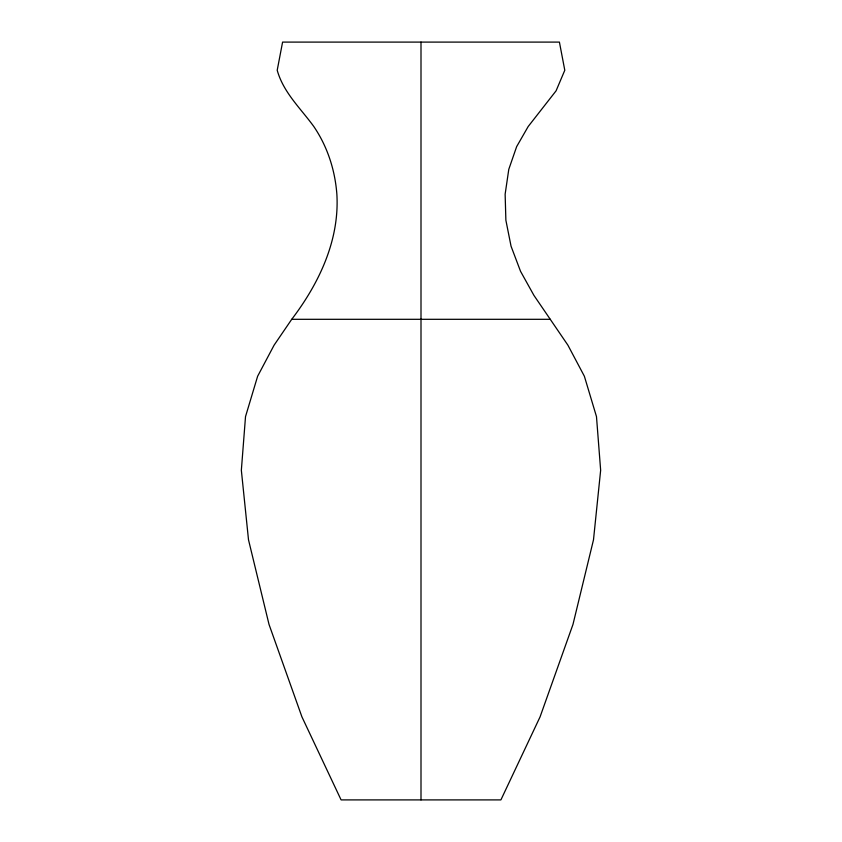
<?xml version="1.0" encoding="UTF-8"?>
<svg xmlns="http://www.w3.org/2000/svg" width="842" height="842" viewBox="0 0 842 842"><rect width="100%" height="100%" fill="white"/><g stroke="black" fill="none" stroke-linecap="round" stroke-linejoin="round"><path stroke-width="1.26" d="M291.732 319.307L274.103 345.157L257.631 376.237L245.517 416.601L241.349 470.257L248.506 539.817L269.019 624.417L301.931 716.879L341.094 799.9L500.906 799.9L540.069 716.879L572.981 624.417L593.494 539.817L600.651 470.257L596.483 416.601L584.369 376.237L567.897 345.157L533.933 295.395L520.545 271.324L511.052 246.211L505.874 220.204L505.137 194.197L508.789 169.337L516.641 146.645L528.176 126.542L556.088 90.82L564.793 70.254L559.414 42.1L282.586 42.1L277.207 70.254C283.417 92.546 300.626 108.344 313.824 126.542C327.475 146.613 335.032 170.063 336.863 194.197C339.642 240.244 319.013 283.47 291.732 319.307L550.268 319.307M421 42.1L421 799.9"/></g></svg>
